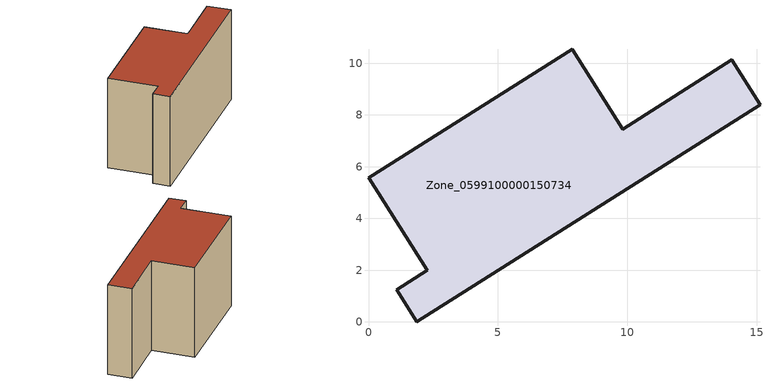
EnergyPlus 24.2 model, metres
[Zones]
Zone_0599100000150734
 floor ground (C_G): 1.09,1.25 2.26,1.99 0,5.57 7.88,10.54 9.83,7.45 14.04,10.13 15.13,8.39 1.87,0 z0
 wall outside (C_F): 2.26,1.99 1.09,1.25 1.87,0 15.13,8.39 14.04,10.13 9.83,7.45 7.88,10.54 0,5.57 2.26,1.99 z0:8.05
 roof outside (C_R): 7.88,10.54 0,5.57 2.26,1.99 1.09,1.25 1.87,0 15.13,8.39 14.04,10.13 9.83,7.45 z8.05
[BUILDING]
Pand.0599100000150734: North Axis=0; Terrain=City; Loads Convergence Tolerance Value=0.04; Temperature Convergence Tolerance Value=0.4; Solar Distribution=FullExterior; Maximum Number of Warmup Days=25; Minimum Number of Warmup Days=1
[Site:Location]
Rotterdam.The.Hague.AP_ZH_NLD Design_Conditions: Latitude=51.96; Longitude=4.45; Time Zone=1; Elevation=-4.5
[SITE:GROUNDTEMPERATURE:BUILDINGSURFACE]
18, 18, 18, 18, 18, 18, 18, 18, 18, 18, 18, 18
[MATERIAL] Thermal Absorptance=0.9; Solar Absorptance=0.7; Visible Absorptance=0.7
Name | Roughness | Thickness | Conductivity | Density | Specific Heat
G.TI.1975-1991 | MediumSmooth | 0.15 | 0.288461 | 540 | 1210
F.TI.1975-1991 | Rough | 0.3 | 0.230769 | 1920 | 840
R.TI.1975-1991 | MediumRough | 0.2 | 0.153846 | 1500 | 1000
[CONSTRUCTION]
C_G: G.TI.1975-1991
C_F: F.TI.1975-1991
C_R: R.TI.1975-1991
[ZONE]
Zone_0599100000150734: Type=1; Multiplier=1; Ceiling Height=Autocalculate; Volume=Autocalculate; Floor Area=autocalculate; Part of Total Floor Area=Yes
[ZONEINFILTRATION:DESIGNFLOWRATE]
Infil_Zone_0599100000150734: Zone or ZoneList or Space or SpaceList=Zone_0599100000150734; Schedule=AlwaysOn; Design Flow Rate Calculation Method=Flow/Area; Flow Rate per Floor Area=0.003; Constant Term Coefficient=1; Temperature Term Coefficient=0; Velocity Term Coefficient=0; Velocity Squared Term Coefficient=0
[HVACTEMPLATE:ZONE:IDEALLOADSAIRSYSTEM]
Zone_0599100000150734: Maximum Heating Supply Air Temperature=50; Minimum Cooling Supply Air Temperature=13; Maximum Heating Supply Air Humidity Ratio=0.0156; Minimum Cooling Supply Air Humidity Ratio=0.0077; Heating Limit=NoLimit; Cooling Limit=NoLimit; Dehumidification Control Type=ConstantSensibleHeatRatio; Cooling Sensible Heat Ratio=0.7; Dehumidification Setpoint=60; Humidification Control Type=None; Humidification Setpoint=30; Outdoor Air Method=None; Outdoor Air Flow Rate per Person=0.00944; Outdoor Air Flow Rate per Zone Floor Area=0; Outdoor Air Flow Rate per Zone=0; Demand Controlled Ventilation Type=None; Outdoor Air Economizer Type=NoEconomizer; Heat Recovery Type=None; Sensible Heat Recovery Effectiveness=0.7; Latent Heat Recovery Effectiveness=0.65
[ZONECONTROL:THERMOSTAT]
ThermostatControl_Zone_0599100000150734: Zone or ZoneList=Zone_0599100000150734; Control Type Schedule=DualSetpointControlType; Control 1=Thermostat_Zone_0599100000150734; Temperature Difference Between Cutout And Setpoint=0
[THERMOSTATSETPOINT:DUALSETPOINT]
Thermostat_Zone_0599100000150734: Heating Setpoint Temperature Schedule=HeatingSetpoint_Zone_0599100000150734; Cooling Setpoint Temperature Schedule=CoolingSetpoint_Zone_0599100000150734
[SCHEDULE:COMPACT]
HeatingSetpoint_Zone_0599100000150734: Through: 12/31, For: AllDays, Until: 24:00, 21
CoolingSetpoint_Zone_0599100000150734: Through: 12/31, For: AllDays, Until: 24:00, 24
DualSetpointControlType: Through: 12/31, For: AllDays, Until: 24:00, 4
AlwaysOn: Through: 12/31, For: AllDays, Until: 24:00, 1
